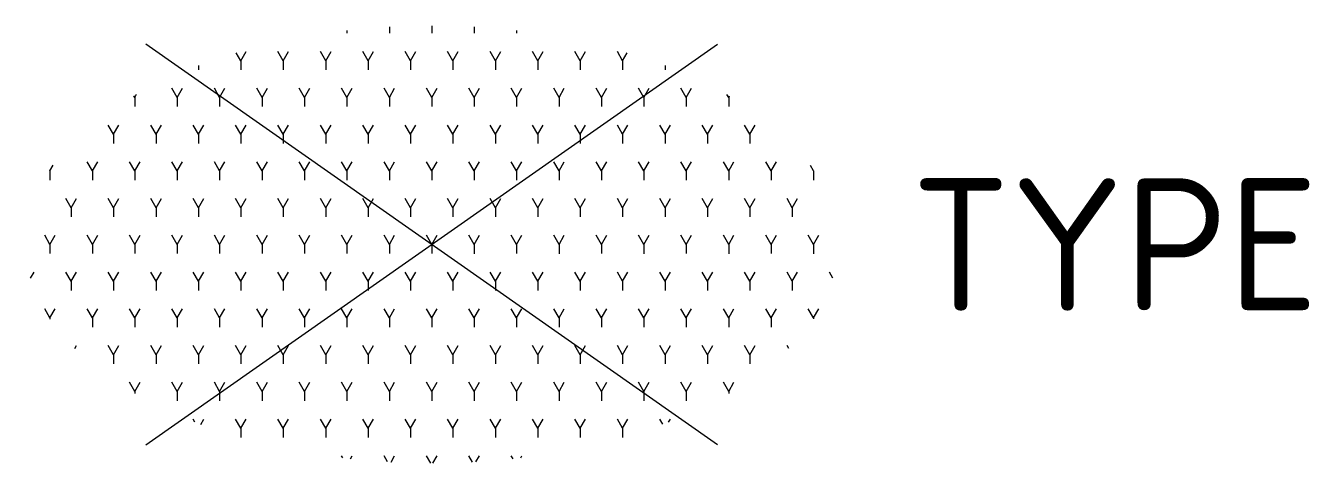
# Model space of a CAD drawing. Extents: x -5.5 to 11.9, y -3 to 3.
import ezdxf
from ezdxf.enums import TextEntityAlignment as Align

# ---------------------------------------------------------------- set-up
doc = ezdxf.new("R2010")
doc.units = 0
doc.styles.add('NLCS-ISO', font='NLCS-ISO.ttf')

msp = doc.modelspace()

# ---------------------------------------------------------------- hatches: boundary and pattern name
h = msp.add_hatch()
h.set_pattern_fill('AGR-BEPLANTING_SOORT_01', color=256, scale=0.1, pattern_type=2)
h.set_pattern_definition([(60, (0, 0), (-0.288675, 0.5), [0.14434, -0.433013]), (120, (0, 0), (-0.57735, -1e-07), [0.14434, -0.433013]), (270, (0, 0), (0.288675, -0.5), [0.125, -0.875])])
edge = h.paths.add_edge_path()
edge.add_ellipse((0, 0), major_axis=(5.525, 0), ratio=0.538462, start_angle=0, end_angle=360)

# ---------------------------------------------------------------- linework, layer by layer
for p, q in [((-3.891, -2.724), (3.891, 2.724)), ((3.891, -2.724), (-3.891, 2.724))]:
    msp.add_line(p, q)

# ---------------------------------------------------------------- texts
at = {"style": 'NLCS-ISO'}
msp.add_attdef('TYPE', text='', height=1.8, dxfattribs=at).set_placement((6.525, 0), align=Align.MIDDLE_LEFT)

doc.saveas('drawing.dxf')
